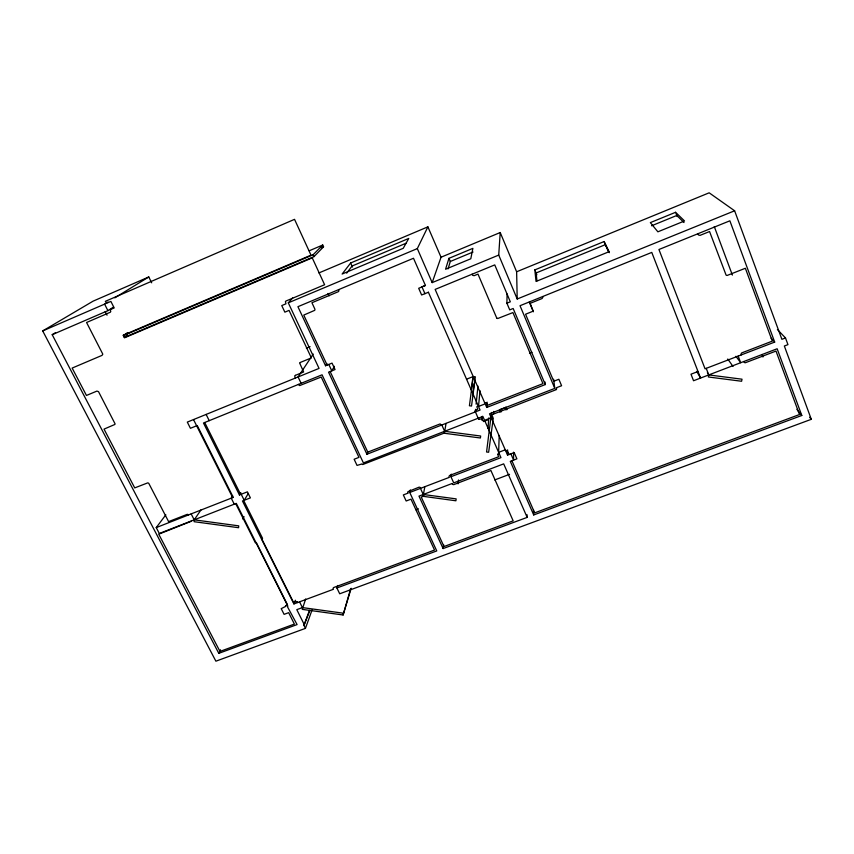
<?xml version="1.0" encoding="UTF-8"?>
<svg xmlns="http://www.w3.org/2000/svg" width="854" height="854" viewBox="0 0 854 854"><rect width="100%" height="100%" fill="white"/><g stroke="black" fill="none" stroke-linecap="round" stroke-linejoin="round"><path stroke-width="1.28" d="M698.017 371.501L690.993 374.201L693.544 380.745L777.151 348.763L801.799 415.482L533.707 514.951L510.286 461.352L516.905 458.833L514.183 452.588L507.564 455.118L507.618 449.898M505.931 409.92L505.974 407.262L500.07 409.568L499.985 412.151M428.409 292.271L421.63 294.982L418.684 288.289L425.441 285.492L413.496 258.26L297.918 306.693L325.545 365.758L332.046 363.11L335.046 369.547L328.544 372.184L366.932 454.253L480.076 410.048L478.507 406.461L485.168 403.857L486.727 407.443L545.279 384.567L513.158 308.486L509.731 309.874L506.902 303.191L507.095 293.968M499.206 435.497L498.64 452.342L505.248 449.812M493.516 414.062L493.655 411.447M407.956 492.043A1.398 1.302 13.5 0 0 407.966 492.555L408.18 493.078L403.334 494.925L406.162 500.999L410.998 499.163L434.537 550.051L333.7 587.531A1.356 1.228 17 0 0 333.412 587.776A1.42 1.292 17 0 0 333.156 588.31A1.356 1.228 17 0 0 333.177 588.801L333.391 589.292L293.936 603.927L242.451 500.978L250.393 497.871L247.382 491.84L239.44 494.957L203.476 423.008L322.065 374.81L363.42 462.932L482.862 416.4L484.57 420.296L491.221 417.713L493.313 417.99L488.637 452.268L486.556 451.99L491.52 412.471M488.061 428.43L488.734 417.958M498.725 255.079L500.22 232.523L441.038 257.225L432.177 282.621L498.725 255.079L517.204 299.007L734.621 210.789L781.89 339.326L785.499 337.938L787.954 344.632L784.346 346.009L811.3 419.314L339.711 593.786L336.882 587.99L337.704 585.492M486.727 407.443L487.111 402.159M481.955 420.285L482.275 416.357M305.679 598.953L302.241 609.372L343.105 614.987L351.143 588.267M478.507 406.461L480.012 390.662M475.315 411.906L475.582 409.322M476.105 404.155L477.962 386.083M343.105 614.987L350.556 589.089M472.742 395.466L474.109 383.574M424.833 486.716L423.029 496.398L421.225 497.017L444.005 546.539L513.169 520.855L490.911 470.501L453.944 484.56A1.345 1.26 9.2 0 1 453.527 484.613L453.399 484.602A1.473 1.377 9.2 0 1 452.62 484.293M471.344 389.926L472.945 376.721M458.032 483.876L458.523 479.98M473.223 376.55L469.422 405.767L471.525 406.045L475.347 376.817L473.223 376.55L466.54 379.197M527.078 514.727L527.164 517.385L443.119 548.567L443.664 544.681M527.164 517.385L503.689 463.861L453.73 482.884L450.944 476.735L451.318 474.162M446.044 423.435L444.39 433.266L480.396 437.995L480.663 436.02L444.635 431.291L441.817 424.993M336.882 587.99L436.757 550.937L409.749 492.48L410.347 489.897M448.094 268.861L450.293 261.484L448.937 258.335L472.892 248.354L470.789 258.773L445.564 269.245L448.937 258.335M191.307 520.972L191.285 521.036A1.441 1.302 27.6 0 1 191.104 521.356L158.737 534.177L219.98 651.431L294.384 624.071L288.663 612.67L284.094 614.357L281.212 608.646L285.567 606.468A1.388 1.238 19.4 0 1 285.546 605.988M151.681 282.813L148.777 276.963L93.118 301.142L42.7 330.925L215.891 661.188L305.444 628.373L312.169 609.671M366.932 454.253L367.839 451.745M305.444 628.373L303.96 625.406L309.383 610.514M303.96 625.406L309.97 610.3M293.936 603.927L295.388 600.255M285.61 605.753L287.456 604.675L256.285 542.514L255.389 542.866L235.693 503.614M55.574 332.633L52.201 334.693L218.795 653.342L297.085 624.573L287.264 606.404L287.862 606.18L236.302 503.38L159.314 533.483L156.239 527.591L233.281 497.37L197.253 425.538L190.431 428.302L187.304 422.1L319.054 368.405L288.289 302.839L417.318 248.61L427.886 226.844L441.038 257.225M218.795 653.342L220.535 649.787M497.946 454.04L499.014 453.196M334.394 366.281L331.79 370.86L328.79 364.434M242.707 518.944L244.041 516.649M325.545 365.758L326.89 363.505M248.322 493.441L244.223 500.284L241.212 494.263M239.44 494.957L240.839 492.705M232.651 495.96L231.253 498.17L234.263 504.17M313.237 354.058L298.089 376.945L301.12 383.329M200.968 509.923L194.21 519.84L194.093 521.698L238.576 527.708L238.714 525.851L194.21 519.84L191.157 513.894M156.239 527.591L165.836 514.802M346.66 273.184L352.04 266.032L406.472 243.07M408.148 491.573L418.887 487.239A1.334 1.249 12.6 0 1 419.293 487.186L419.431 487.186A1.462 1.366 12.6 0 1 420.424 487.698L420.734 488.274L449.321 477.365L449.108 476.842A1.398 1.313 9.6 0 1 449.385 475.753L449.482 475.646A1.345 1.26 9.6 0 1 449.812 475.411L498.672 456.73L497.861 454.808A1.462 1.377 4.2 0 1 497.861 454.285M350.663 262.979L342.123 274.049L403.227 248.311L408.746 238.437L350.663 262.979L352.499 267.046M300.053 362.715L300.138 362.619A1.377 1.302 30.9 0 1 300.469 362.374L311.379 357.901L289.058 310.397L284.852 312.158L281.756 305.583L285.962 303.81L285.417 301.686A1.42 1.356 38.6 0 1 285.62 301.323A1.505 1.43 38.6 0 1 285.919 301.046L324.605 284.734L312.244 257.855L124.481 337.821L123.168 335.248L311.005 255.154L294.534 219.339L105.33 301.334L106.835 303.159L110.881 301.409L114.19 307.931L110.145 309.682L110.742 311.23A1.43 1.302 43.4 0 1 110.508 311.966L110.422 312.084A1.537 1.398 43.4 0 1 110.113 312.329L86.564 322.492L102.661 353.866A1.452 1.313 40.5 0 1 102.715 354.399L101.968 355.403L72.152 368.074L86.457 395.455L96.908 391.089L98.509 391.634L115.044 423.776A1.377 1.238 35.8 0 1 114.81 424.481L104.028 429.114L134.729 487.901L147.731 482.873A1.462 1.313 31.3 0 1 148.126 482.969L148.596 483.257A1.462 1.313 31.3 0 1 148.895 483.577L168.612 521.623L187.122 514.386A1.43 1.292 28 0 1 187.656 514.396A1.334 1.206 28 0 1 188.254 514.663L188.531 514.919M288.289 302.839L292.666 297.961M556.232 389.541L556.552 389.093A1.527 1.452 -5.1 0 0 556.669 388.698L556.445 387.737L561.59 385.73L558.879 379.261L553.734 381.268L525.573 314.229L532.117 311.593A1.548 1.505 -8.2 0 0 532.448 311.368L532.8 310.867A1.548 1.505 -8.2 0 0 532.907 310.45L530.131 303.362L542.077 298.526L542.888 297.235A1.559 1.516 -12.2 0 0 542.824 296.818L542.717 296.53M124.278 337.437L313.984 256.627L323.549 246.827L322.727 245.023L309.265 250.766M127.652 332.526L123.36 335.633L313.119 254.738L322.727 245.023M125.346 336.657L127.492 335.088M52.201 334.693L107.914 310.642L113.529 307.077M42.7 330.925L104.604 304.12L107.999 302.038M114.799 297.854L148.777 276.963M295.356 375.376L303.618 371.981L299.786 363.334A1.409 1.334 30.9 0 1 299.914 362.95M321.104 247.863L323.549 246.827M318.916 272.938L427.886 226.844M450.293 261.484L473.041 252.015M425.409 285.417L421.951 286.848L424.961 293.701M306.394 348.154L310.087 346.628M517.204 299.007L516.627 271.775L709.162 192.812L734.621 210.789M534.817 269.896L604.109 241.543L609.083 251.695L536.045 281.446L534.817 269.896L536.867 274.817M675.578 212.294L650.353 222.616L657.89 231.818L684.524 220.962L675.578 212.294L677.201 216.532M651.581 225.787L676.795 215.475L684.001 222.552M506.902 303.191L510.329 301.804L494.754 264.9L435.145 289.41L484.752 402.907L485.318 402.714A1.484 1.42 5.3 0 1 485.873 402.714A1.398 1.334 5.3 0 1 486.502 403.003L487.677 405.255L542.952 383.638L512.923 312.575L497.775 318.51A1.43 1.398 0.3 0 1 497.007 318.2M529.512 353.246L531.946 352.286M553.627 379.251L554.79 388.389L489.513 413.816L491.221 417.713M483.524 421.566L488.488 419.645M774.685 342.091L705.052 368.8L658.936 249.507L729.871 220.812L774.685 342.091L771.13 338.195M505.621 450.666L506.187 450.485A1.494 1.398 3.3 0 1 507.02 450.57L509.176 454.499M409.749 492.48L420.456 488.381L423.264 494.487L456.153 498.875L455.908 500.786L423.061 496.313A1.334 1.238 12.2 0 0 423.381 496.089L423.477 495.993A1.462 1.366 12.2 0 0 423.765 495.01L423.541 494.381L452.097 483.513L452.439 484.122M450.944 476.735L500.956 457.637L484.848 420.905L483.855 421.118A1.388 1.324 5.7 0 1 483.097 420.819L482.98 420.723A1.366 1.302 5.7 0 1 482.723 420.392L481.923 418.588L479.468 419.367A1.388 1.324 6.3 0 1 478.699 419.058M423.264 494.487L418.972 496.121L443.119 548.567M415.983 509.774L418.471 508.824M494.733 479.937L509.528 474.333M343.287 613.193L302.412 607.589L296.797 609.66L304.558 625.192M478.582 418.962L478.688 419.058A1.366 1.302 6.3 0 1 478.336 418.641L475.123 411.212A1.494 1.42 6.6 0 1 475.144 410.817L477.77 409.119L476.916 407.038A1.494 1.42 6.3 0 1 476.938 406.632L478.091 405.511L428.377 292.196M496.985 318.19L496.879 318.094A1.398 1.366 0.3 0 1 496.612 317.763L477.994 274.113L474.194 275.671L472.817 275.404A1.548 1.527 6.2 0 1 472.518 275.095L472.091 274.166M777.407 329.537L785.499 337.938M297.309 601.974L297.651 602.55M809.613 417.254L811.3 419.314M796.889 409.354L801.799 415.482M735.934 356.289L740.685 362.715L738.176 356.097M727.768 359.011L733.02 366.451M707.379 372.654L708.767 374.917L708.372 376.988L741.614 381.258L742.019 379.197L708.767 374.917L706.226 368.352M696.661 371.351L700.558 378.055L651.773 252.41L520.022 305.711L554.79 388.389M104.604 304.12L107.914 310.642M105.213 311.625L107.028 315.19M193.516 419.57L232.683 497.604M206.124 414.425L209.23 420.659M299.551 601.846L302.412 607.589M204.704 422.506L240.657 494.477M243.668 500.497L262.573 538.33L261.666 538.682L293.53 602.412L295.858 601.558A1.292 1.153 19 0 1 296.242 601.515L296.381 601.515A1.42 1.27 19 0 1 297.128 601.814M609.276 252.699L605.358 244.671L536.098 272.97L536.952 280.785M608.304 251.3L604.109 241.543M295.388 378.044L294.79 376.39A1.398 1.324 30.1 0 1 294.918 375.877A1.505 1.42 30.1 0 1 295.367 375.365M298.42 384.417L299.359 385.453A1.505 1.409 29.2 0 0 299.775 385.549L321.221 377.02L358.958 457.37L354.132 459.249L357.036 465.419L362.053 463.925A1.345 1.249 18.7 0 0 362.309 464.245L362.406 464.33A1.473 1.377 18.7 0 0 362.769 464.533L444.219 433.085A1.388 1.313 10.9 0 0 444.475 432.615L444.539 432.22A1.356 1.281 10.9 0 0 444.464 431.836L444.293 431.43M327.135 365.106L303.757 315.094L314.646 310.365A1.43 1.366 35.9 0 0 314.891 309.874L314.934 309.458A1.398 1.334 35.9 0 0 314.848 309.052L311.934 302.743L338.163 291.758A1.537 1.484 36.6 0 0 338.504 291.502L338.803 291.033A1.537 1.484 36.6 0 0 338.889 290.627L338.622 289.634M330.135 371.533L367.786 452.129L439.874 424.011A1.484 1.409 11.4 0 1 440.29 424.032L441.475 425.132M313.119 254.738L313.984 256.627M328.021 293.424L329.121 295.826M417.318 248.61L432.177 282.621M507.564 455.118L491.488 418.332L492.673 416.955A1.505 1.43 4.7 0 0 492.609 416.549L491.819 414.734L555.89 389.787A1.527 1.452 -5.1 0 0 556.21 389.573M510.873 453.848L513.596 460.092L513.564 452.172M511.898 460.733L534.668 512.87L799.472 414.542L775.998 351.069L745.51 362.683A1.569 1.452 -22.5 0 1 744.923 362.683L744.784 362.651A1.484 1.366 -22.5 0 1 744.282 362.384L743.77 361.53M500.07 409.568L501.106 411.948M505.974 407.262L507.009 409.653M500.22 232.523L516.627 271.775M529.299 302.049L533.366 311.774M697.921 233.74L698.273 234.647A1.633 1.548 -34.3 0 0 698.529 234.999L700.045 235.373L709.567 231.53L726.081 275.073A1.516 1.42 -30.1 0 0 726.594 275.351L726.733 275.383A1.612 1.505 -30.2 0 0 727.33 275.383L745.361 268.263L772.315 341.13L741.806 352.873A1.591 1.473 -23 0 0 741.219 353.513L741.261 354.912M714.296 226.609L732.39 275.095M762.024 354.506L762.953 356.993M545.023 381.984L545.279 384.567M533.462 509.667L533.707 514.951"/></g></svg>
